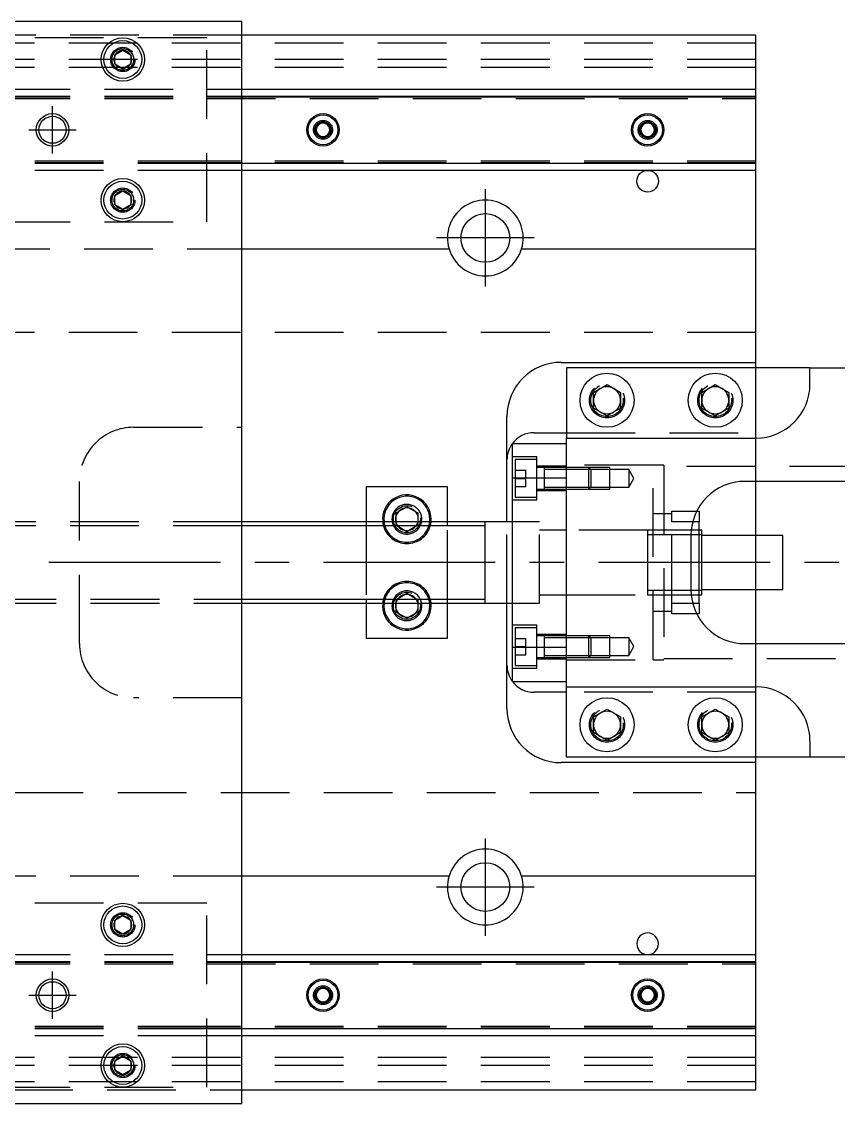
# Model space of a CAD drawing. Extents: x -14 to 549, y -279 to 102.
# Drawn here: x 204.3 to 355.2, y -100 to 100 of the extents above; entities that cross this region are included whole.
import ezdxf

# ---------------------------------------------------------------- set-up
doc = ezdxf.new("R2010")
doc.units = 0
doc.linetypes.add('CENTER', pattern=[50.8, 31.75, -6.35, 6.35, -6.35])
doc.linetypes.add('DASHED', pattern=[19.05, 12.7, -6.35])
doc.layers.get('0').update_dxf_attribs({"linetype": 'CONTINUOUS'})
doc.layers.add('CENTER', color=1, linetype='CENTER')

msp = doc.modelspace()

# ---------------------------------------------------------------- linework, layer by layer
at = {"color": 7, "linetype": 'CONTINUOUS'}
for p, q in [((245, 100), (95, 100)), ((245, -100), (245, 100)), ((340, 97.5), (245, 97.5)), ((340, 87.5), (340, 97.5)), ((221.5, 93.866026), (223, 94.73205)), ((223, 94.73205), (224.5, 93.866026)), ((221.5, 92.133974), (221.5, 93.866026)), ((223, 91.26795), (221.5, 92.133974)), ((224.5, 92.133974), (223, 91.26795)), ((224.5, 93.866026), (224.5, 92.133974)), ((245, 87.5), (340, 87.5)), ((245, 86.247728), (340, 86.247728)), ((340, 86.247728), (340, 87.5)), ((340, 73.752272), (340, 86.247728)), ((258.75, 80.721688), (260, 81.443376)), ((258.75, 79.278312), (258.75, 80.721688)), ((260, 81.443376), (261.25, 80.721688)), ((261.25, 80.721688), (261.25, 79.278312)), ((318.75, 80.721688), (320, 81.443376)), ((318.75, 79.278312), (318.75, 80.721688)), ((320, 81.443376), (321.25, 80.721688)), ((321.25, 80.721688), (321.25, 79.278312)), ((260, 78.556624), (258.75, 79.278312)), ((261.25, 79.278312), (260, 78.556624)), ((320, 78.556624), (318.75, 79.278312)), ((321.25, 79.278312), (320, 78.556624)), ((340, 73.752272), (245, 73.752272)), ((340, 72.5), (245, 72.5)), ((340, 72.5), (340, 73.752272)), ((340, 58), (340, 72.5)), ((221.5, 67.866026), (223, 68.73205)), ((223, 68.73205), (224.5, 67.866026)), ((221.5, 66.133974), (221.5, 67.866026)), ((223, 65.26795), (221.5, 66.133974)), ((224.5, 66.133974), (223, 65.26795)), ((224.5, 67.866026), (224.5, 66.133974)), ((245, 58), (283.291796, 58)), ((296.708204, 58), (340, 58)), ((340, 37), (340, 58)), ((304, 37), (340, 37)), ((340, 36), (340, 37)), ((305, 36), (305, 23)), ((350, 36), (305, 36)), ((350, 33), (350, 36)), ((350, 36), (373, 36)), ((310, 31.443376), (312.5, 32.886752)), ((312.5, 32.886752), (315, 31.443376)), ((330, 31.443376), (332.5, 32.886752)), ((332.5, 32.886752), (335, 31.443376)), ((310, 28.556624), (310, 31.443376)), ((315, 31.443376), (315, 28.556624)), ((330, 28.556624), (330, 31.443376)), ((335, 31.443376), (335, 28.556624)), ((312.5, 27.113248), (310, 28.556624)), ((315, 28.556624), (312.5, 27.113248)), ((332.5, 27.113248), (330, 28.556624)), ((335, 28.556624), (332.5, 27.113248)), ((294, 7.5), (294, 27)), ((299, 24), (305, 24)), ((305, 15.652476), (305, 23)), ((305, 23), (340, 23)), ((295, 15.652476), (295, 22)), ((295, 22), (305, 22)), ((295, 15.652476), (305, 15.652476)), ((295, -15.652476), (295, 15.652476)), ((305, -15.652476), (305, 15.652476)), ((305, -15.652476), (305, 15.652476)), ((363, 15), (338, 15)), ((340, 5), (340, 15)), ((268, 14), (268, 7.5)), ((283, 14), (268, 14)), ((283, 7.5), (283, 14)), ((273.5, 9.1547), (275.5, 10.309402)), ((275.5, 10.309402), (277.5, 9.1547)), ((273.5, 7.5), (273.5, 9.1547)), ((277.5, 9.1547), (277.5, 7.5)), ((329.069714, 9.5), (329.5, 9.5)), ((329.5, 9.5), (329.5, 7.5)), ((290, 7.5), (245, 7.5)), ((290, -7.5), (290, 7.5)), ((295, 7.5), (290, 7.5)), ((329.5, 7.5), (328.317542, 7.5)), ((329.5, -7.5), (329.5, 7.5)), ((328, 5), (328, -5)), ((329.5, 5.125), (328.000782, 5.125)), ((329.5, 6), (328.050126, 6)), ((330, 6), (329.5, 6)), ((330, 5.125), (329.5, 5.125)), ((330, -6), (330, 6)), ((345, 5), (330, 5)), ((345, -5), (345, 5)), ((328.000782, -5.125), (329.5, -5.125)), ((329.5, -5.125), (330, -5.125)), ((330, -5), (345, -5)), ((340, -15), (340, -5)), ((245, -7.5), (290, -7.5)), ((268, -7.5), (268, -14)), ((273.5, -9.1547), (273.5, -7.5)), ((277.5, -7.5), (277.5, -9.1547)), ((283, -14), (283, -7.5)), ((289.995, -7.5), (290, -7.5)), ((290, -7.5), (295, -7.5)), ((290, -7.5), (290.005, -7.5)), ((294, -27), (294, -7.5)), ((328.050126, -6), (329.5, -6)), ((328.317542, -7.5), (329.5, -7.5)), ((329.5, -6), (330, -6)), ((329.5, -7.5), (329.5, -9.5)), ((275.5, -10.309402), (273.5, -9.1547)), ((277.5, -9.1547), (275.5, -10.309402)), ((329.5, -9.5), (329.069714, -9.5)), ((268, -14), (283, -14)), ((295, -22), (295, -15.652476)), ((295, -15.652476), (305, -15.652476)), ((305, -23), (305, -15.652476)), ((338, -15), (363, -15)), ((295, -22), (305, -22)), ((305, -23), (340, -23)), ((305, -36), (305, -23)), ((305, -24), (299, -24)), ((310, -28.556624), (312.5, -27.113248)), ((312.5, -27.113248), (315, -28.556624)), ((330, -28.556624), (332.5, -27.113248)), ((332.5, -27.113248), (335, -28.556624)), ((310, -31.443376), (310, -28.556624)), ((315, -28.556624), (315, -31.443376)), ((330, -31.443376), (330, -28.556624)), ((335, -28.556624), (335, -31.443376)), ((312.5, -32.886752), (310, -31.443376)), ((315, -31.443376), (312.5, -32.886752)), ((332.5, -32.886752), (330, -31.443376)), ((335, -31.443376), (332.5, -32.886752)), ((350, -33), (350, -36)), ((340, -37), (304, -37)), ((350, -36), (305, -36)), ((340, -37), (340, -36)), ((340, -58), (340, -37)), ((373, -36), (350, -36)), ((283.291796, -58), (245, -58)), ((340, -58), (296.708204, -58)), ((340, -72.5), (340, -58)), ((221.5, -66.133974), (223, -65.26795)), ((223, -65.26795), (224.5, -66.133974)), ((221.5, -67.866026), (221.5, -66.133974)), ((223, -68.73205), (221.5, -67.866026)), ((224.5, -67.866026), (223, -68.73205)), ((224.5, -66.133974), (224.5, -67.866026)), ((245, -72.5), (340, -72.5)), ((245, -73.752272), (340, -73.752272)), ((340, -73.752272), (340, -72.5)), ((340, -86.247728), (340, -73.752272)), ((258.75, -79.278312), (260, -78.556624)), ((258.75, -80.721688), (258.75, -79.278312)), ((260, -78.556624), (261.25, -79.278312)), ((261.25, -79.278312), (261.25, -80.721688)), ((318.75, -79.278312), (320, -78.556624)), ((318.75, -80.721688), (318.75, -79.278312)), ((320, -78.556624), (321.25, -79.278312)), ((321.25, -79.278312), (321.25, -80.721688)), ((260, -81.443376), (258.75, -80.721688)), ((261.25, -80.721688), (260, -81.443376)), ((320, -81.443376), (318.75, -80.721688)), ((321.25, -80.721688), (320, -81.443376)), ((340, -86.247728), (245, -86.247728)), ((340, -87.5), (245, -87.5)), ((340, -87.5), (340, -86.247728)), ((340, -97.5), (340, -87.5)), ((221.5, -92.133974), (223, -91.26795)), ((223, -91.26795), (224.5, -92.133974)), ((221.5, -93.866026), (221.5, -92.133974)), ((223, -94.73205), (221.5, -93.866026)), ((224.5, -93.866026), (223, -94.73205)), ((224.5, -92.133974), (224.5, -93.866026)), ((245, -97.5), (340, -97.5)), ((95, -100), (245, -100))]:
    msp.add_line(p, q, dxfattribs=at)
at = {"color": 3, "linetype": 'DASHED'}
for p, q in [((340, 96), (0, 96)), ((238.5, 97), (181.5, 97)), ((245, 97.5), (181.999994, 97.5)), ((238.5, 63), (238.5, 97)), ((340, 93), (0, 93)), ((224.973226, 93.326156), (225, 93)), ((340, 91.5), (0, 91.5)), ((181.5, 87.5), (238.5, 87.5)), ((181.5, 86.247728), (238.5, 86.247728)), ((181.5, 86.1147), (238.5, 86.1147)), ((181.5, 86.1), (238.5, 86.1)), ((181.5, 86.1), (238.5, 86.1)), ((238.5, 87.5), (245, 87.5)), ((238.5, 86.247728), (245, 86.247728)), ((238.5, 86.1147), (245, 86.1147)), ((238.5, 86.1), (340, 86.1)), ((245, 86.1147), (340, 86.1147)), ((181.5, 85.8), (238.5, 85.8)), ((181.5, 85.8), (238.5, 85.8)), ((238.5, 85.8), (340, 85.8)), ((258.5, 80), (258.516134, 80.21941)), ((318.5, 80), (318.516134, 80.21941)), ((238.5, 74.2), (181.5, 74.2)), ((340, 74.2), (238.5, 74.2)), ((238.5, 73.9), (181.5, 73.9)), ((238.5, 73.8853), (181.5, 73.8853)), ((238.5, 73.752272), (181.5, 73.752272)), ((238.5, 72.5), (181.5, 72.5)), ((340, 73.9), (238.5, 73.9)), ((245, 73.8853), (238.5, 73.8853)), ((245, 73.752272), (238.5, 73.752272)), ((245, 72.5), (238.5, 72.5)), ((340, 73.8853), (245, 73.8853)), ((224.973226, 67.326156), (225, 67)), ((181.5, 63), (238.5, 63)), ((177.745967, 58), (245, 58)), ((340, 42.5), (12.5, 42.5)), ((340, 24), (340, 36)), ((315.477798, 30.364306), (315.5, 30)), ((335.477798, 30.364306), (335.5, 30)), ((225, 25), (245, 25)), ((305, 24), (340, 24)), ((340, 23), (340, 24)), ((340, 15), (340, 23)), ((305, 15.652476), (305, 22)), ((299.5, 19.55635), (295, 19.55635)), ((295.5, 19.05635), (295.5, 12.05635)), ((299.5, 19.05635), (295.5, 19.05635)), ((299.5, 11.55635), (299.5, 19.55635)), ((295.5, 17.05635), (297.5, 17.05635)), ((297.5, 15.55635), (297.5, 17.05635)), ((305, 17.80635), (299.5, 17.80635)), ((300.9, 17.55635), (299.5, 17.55635)), ((300.9, 17.55635), (300.895, 17.55635)), ((300.9, 17.55635), (300.9, 17.339888)), ((300.905, 17.55635), (300.9, 17.55635)), ((305, 17.55635), (300.9, 17.55635)), ((300.9, 17.339888), (300.9, 13.77281)), ((305, 17.20635), (300.9, 17.20635)), ((321, 18), (305, 18)), ((309.15, 17.55635), (305, 17.55635)), ((309.150006, 17.556344), (305, 17.556344)), ((309.5, 17.20635), (305, 17.20635)), ((309.15, 13.55635), (309.15, 17.55635)), ((309.5, 17.20635), (309.15, 17.55635)), ((313, 17.556344), (309.150006, 17.556344)), ((309.5, 17.20635), (309.5, 13.90635)), ((313, 17.20635), (309.5, 17.20635)), ((313, 13.556354), (313, 17.556344)), ((316.5, 17.20635), (313, 17.20635)), ((316.5, 17.20635), (316.5, 13.90635)), ((317.452628, 15.55635), (316.5, 17.20635)), ((321, -18), (321, 18)), ((323, 18), (321, 18)), ((323, 18), (323, -18)), ((378, 17.75), (323, 17.75)), ((215, -15), (215, 15)), ((295.5, 15.55635), (297.5, 15.55635)), ((295.5, 14.05635), (297.5, 14.05635)), ((297.5, 14.05635), (297.5, 15.55635)), ((316.5, 13.90635), (317.452628, 15.55635)), ((295.5, 12.05635), (299.5, 12.05635)), ((299.5, 13.55635), (300.9, 13.55635)), ((299.5, 13.30635), (305, 13.30635)), ((300.895, 13.55635), (300.9, 13.55635)), ((300.9, 13.90635), (305, 13.90635)), ((300.9, 13.77281), (300.9, 13.55635)), ((300.9, 13.55635), (300.905, 13.55635)), ((300.9, 13.55635), (305, 13.55635)), ((305, 13.90635), (309.5, 13.90635)), ((305, 13.556354), (309.15, 13.556354)), ((305, 13.55635), (309.15, 13.55635)), ((309.15, 13.55635), (309.5, 13.90635)), ((309.15, 13.556354), (313, 13.556354)), ((309.5, 13.90635), (313, 13.90635)), ((313, 13.90635), (316.5, 13.90635)), ((295, 11.55635), (299.5, 11.55635)), ((277.983582, 8.286038), (278, 8)), ((324.5, 9), (321, 9)), ((324.5, 9.5), (329.069714, 9.5)), ((324.5, 7.5), (324.5, 9.5)), ((245, 7.5), (198, 7.5)), ((245, 6.75), (198, 6.75)), ((268, 7.5), (268, 6.75)), ((268, 6.75), (268, -6.75)), ((273.5, 6.8453), (273.5, 7.5)), ((273.665064, 6.75), (273.5, 6.8453)), ((275.5, 5.690598), (273.665064, 6.75)), ((277.334936, 6.75), (275.5, 5.690598)), ((277.5, 6.8453), (277.334936, 6.75)), ((277.5, 7.5), (277.5, 6.8453)), ((283, 6.75), (283, 7.5)), ((283, -6.75), (283, 6.75)), ((294, -7.5), (294, 7.5)), ((300, 7.5), (295, 7.5)), ((300, -7.5), (300, 7.5)), ((324.5, -7.5), (324.5, 7.5)), ((328.317542, 7.5), (324.5, 7.5)), ((305, 6), (300, 6)), ((320, 6), (305, 6)), ((320, 6), (319.995, 6)), ((320, 6), (320, -6)), ((321, 6), (320, 6)), ((320.005, 6), (320, 6)), ((321, 5.125), (320, 5.125)), ((324.5, 6), (321, 6)), ((324.5, 5.125), (321, 5.125)), ((328.050126, 6), (324.5, 6)), ((328.000782, 5.125), (324.5, 5.125)), ((340, -5), (340, 5)), ((273.665064, -6.75), (275.5, -5.690598)), ((275.5, -5.690598), (277.334936, -6.75)), ((320, -5.125), (321, -5.125)), ((321, -5.125), (324.5, -5.125)), ((324.5, -5.125), (328.000782, -5.125)), ((198, -6.75), (245, -6.75)), ((198, -7.5), (245, -7.5)), ((268, -6.75), (268, -7.5)), ((273.5, -6.8453), (273.665064, -6.75)), ((273.5, -7.5), (273.5, -6.8453)), ((277.334936, -6.75), (277.5, -6.8453)), ((277.5, -6.8453), (277.5, -7.5)), ((277.983582, -7.713962), (278, -8)), ((283, -7.5), (283, -6.75)), ((295, -7.5), (300, -7.5)), ((300, -6), (305, -6)), ((305, -6), (320, -6)), ((319.995, -6), (320, -6)), ((320, -6), (321, -6)), ((320, -6), (320.005, -6)), ((321, -6), (324.5, -6)), ((324.5, -6), (328.050126, -6)), ((324.5, -7.5), (328.317542, -7.5)), ((324.5, -9.5), (324.5, -7.5)), ((321, -9), (324.5, -9)), ((329.069714, -9.5), (324.5, -9.5)), ((299.5, -11.55635), (295, -11.55635)), ((299.5, -19.55635), (299.5, -11.55635)), ((295.5, -12.05635), (295.5, -19.05635)), ((299.5, -12.05635), (295.5, -12.05635)), ((305, -13.30635), (299.5, -13.30635)), ((300.9, -13.55635), (299.5, -13.55635)), ((300.9, -13.55635), (300.895, -13.55635)), ((300.9, -13.55635), (300.9, -13.77281)), ((300.905, -13.55635), (300.9, -13.55635)), ((305, -13.55635), (300.9, -13.55635)), ((300.9, -13.77281), (300.9, -17.339888)), ((305, -13.90635), (300.9, -13.90635)), ((309.15, -13.55635), (305, -13.55635)), ((309.15, -13.556352), (305, -13.556354)), ((309.5, -13.90635), (305, -13.90635)), ((309.15, -17.55635), (309.15, -13.55635)), ((309.5, -13.90635), (309.15, -13.55635)), ((313, -13.556354), (309.15, -13.556352)), ((309.5, -13.90635), (309.5, -17.20635)), ((313, -13.90635), (309.5, -13.90635)), ((313, -17.556344), (313, -13.556354)), ((316.5, -13.90635), (313, -13.90635)), ((316.5, -13.90635), (316.5, -17.20635)), ((317.452628, -15.55635), (316.5, -13.90635)), ((295.5, -14.05635), (297.5, -14.05635)), ((295.5, -15.55635), (297.5, -15.55635)), ((297.5, -15.55635), (297.5, -14.05635)), ((297.5, -17.05635), (297.5, -15.55635)), ((305, -22), (305, -15.652476)), ((316.5, -17.20635), (317.452628, -15.55635)), ((340, -23), (340, -15)), ((295.5, -17.05635), (297.5, -17.05635)), ((299.5, -17.55635), (300.9, -17.55635)), ((299.5, -17.80635), (305, -17.80635)), ((300.895, -17.55635), (300.9, -17.55635)), ((300.9, -17.20635), (305, -17.20635)), ((300.9, -17.339888), (300.9, -17.55635)), ((300.9, -17.55635), (300.905, -17.55635)), ((300.9, -17.55635), (305, -17.55635)), ((305, -17.20635), (309.5, -17.20635)), ((305, -17.556344), (309.15, -17.556346)), ((305, -17.55635), (309.15, -17.55635)), ((309.15, -17.55635), (309.5, -17.20635)), ((309.15, -17.556346), (313, -17.556344)), ((309.5, -17.20635), (313, -17.20635)), ((313, -17.20635), (316.5, -17.20635)), ((323, -17.75), (378, -17.75)), ((295, -19.55635), (299.5, -19.55635)), ((295.5, -19.05635), (299.5, -19.05635)), ((305, -18), (321, -18)), ((321, -18), (323, -18)), ((340, -24), (340, -23)), ((245, -25), (225, -25)), ((340, -24), (305, -24)), ((340, -36), (340, -24)), ((315.477798, -29.635694), (315.5, -30)), ((335.477798, -29.635694), (335.5, -30)), ((12.5, -42.5), (340, -42.5)), ((245, -58), (177.745967, -58)), ((238.5, -63), (181.5, -63)), ((238.5, -97), (238.5, -63)), ((224.973226, -66.673844), (225, -67)), ((181.5, -72.5), (238.5, -72.5)), ((181.5, -73.752272), (238.5, -73.752272)), ((181.5, -73.8853), (238.5, -73.8853)), ((181.5, -73.9), (238.5, -73.9)), ((238.5, -72.5), (245, -72.5)), ((238.5, -73.752272), (245, -73.752272)), ((238.5, -73.8853), (245, -73.8853)), ((238.5, -73.9), (340, -73.9)), ((245, -73.8853), (340, -73.8853)), ((181.5, -74.2), (238.5, -74.2)), ((238.5, -74.2), (340, -74.2)), ((258.5, -80), (258.516134, -79.78059)), ((318.5, -80), (318.516134, -79.78059)), ((238.5, -85.8), (181.5, -85.8)), ((238.5, -85.8), (181.5, -85.8)), ((340, -85.8), (238.5, -85.8)), ((238.5, -86.1), (181.5, -86.1)), ((238.5, -86.1), (181.5, -86.1)), ((238.5, -86.1147), (181.5, -86.1147)), ((238.5, -86.247728), (181.5, -86.247728)), ((238.5, -87.5), (181.5, -87.5)), ((340, -86.1), (238.5, -86.1)), ((245, -86.1147), (238.5, -86.1147)), ((245, -86.247728), (238.5, -86.247728)), ((245, -87.5), (238.5, -87.5)), ((340, -86.1147), (245, -86.1147)), ((340, -91.5), (0, -91.5)), ((340, -93), (0, -93)), ((224.973226, -92.673844), (225, -93)), ((340, -96), (0, -96)), ((181.5, -97), (238.5, -97)), ((181.999994, -97.5), (245, -97.5))]:
    msp.add_line(p, q, dxfattribs=at)
at = {"color": 3, "linetype": 'CONTINUOUS'}
for p, q in [((290, 6.75), (245, 6.75)), ((245, -6.75), (290, -6.75))]:
    msp.add_line(p, q, dxfattribs=at)
at = {"color": 7, "linetype": 'CONTINUOUS'}
for centre, radius in [((223, 93), 4), ((223, 93), 3.5), ((210, 80), 2.5), ((260, 80), 3), ((260, 80), 2.75), ((320, 80), 3), ((320, 80), 2.75), ((320, 70.5), 2), ((223, 67), 4), ((223, 67), 3.5), ((290, 60), 4.5), ((312.5, 30), 5), ((332.5, 30), 5), ((312.5, -30), 5), ((332.5, -30), 5), ((290, -60), 4.5), ((223, -67), 4), ((223, -67), 3.5), ((210, -80), 2.5), ((260, -80), 3), ((260, -80), 2.75), ((320, -80), 3), ((320, -80), 2.75), ((223, -93), 4), ((223, -93), 3.5)]:
    msp.add_circle(centre, radius, dxfattribs=at)
at = {"color": 3, "linetype": 'DASHED'}
for centre, radius in [((223, 93), 2.25), ((223, 93), 2), ((260, 80), 1.75), ((260, 80), 1.5), ((320, 80), 1.75), ((320, 80), 1.5), ((223, 67), 2.25), ((223, 67), 2), ((312.5, 30), 3.25), ((312.5, 30), 3), ((332.5, 30), 3.25), ((332.5, 30), 3), ((275.5, 8), 2.5), ((275.5, -8), 2.5), ((312.5, -30), 3.25), ((312.5, -30), 3), ((332.5, -30), 3.25), ((332.5, -30), 3), ((223, -67), 2.25), ((223, -67), 2), ((260, -80), 1.75), ((260, -80), 1.5), ((320, -80), 1.75), ((320, -80), 1.5), ((223, -93), 2.25), ((223, -93), 2)]:
    msp.add_circle(centre, radius, dxfattribs=at)
at = {"color": 3, "linetype": 'CONTINUOUS'}
for centre in [(210, 80), (210, -80)]:
    msp.add_circle(centre, 3, dxfattribs=at)
at = {"color": 7, "linetype": 'CONTINUOUS'}
for centre, radius, start, end in [((223, 93), 1.65, 95.380023, 144.619977), ((223, 93), 1.65, 84.619977, 95.380023), ((223, 93), 1.65, 35.380023, 84.619977), ((223, 93), 1.65, 155.380023, 180), ((223, 93), 1.65, 180, 204.619977), ((223, 93), 1.65, 144.619977, 155.380023), ((223, 93), 1.65, 204.619977, 215.380023), ((223, 93), 1.65, 215.380023, 264.619977), ((223, 93), 1.65, 275.380023, 324.619977), ((223, 93), 1.65, 24.619977, 35.380023), ((223, 93), 1.65, 324.619977, 335.380023), ((223, 93), 1.65, 335.380023, 24.619977), ((223, 93), 1.65, 264.619977, 275.380023), ((260, 80), 1.25, 120, 180), ((260, 80), 1.25, 180, 240), ((260, 80), 1.25, 60, 120), ((260, 80), 1.25, 0, 60), ((260, 80), 1.25, 300, 0), ((320, 80), 1.25, 120, 180), ((320, 80), 1.25, 180, 240), ((320, 80), 1.25, 60, 120), ((320, 80), 1.25, 0, 60), ((320, 80), 1.25, 300, 0), ((260, 80), 1.25, 240, 300), ((320, 80), 1.25, 240, 300), ((223, 67), 1.65, 95.380023, 144.619977), ((223, 67), 1.65, 84.619977, 95.380023), ((223, 67), 1.65, 35.380023, 84.619977), ((223, 67), 1.65, 155.380023, 180), ((223, 67), 1.65, 180, 204.619977), ((223, 67), 1.65, 144.619977, 155.380023), ((223, 67), 1.65, 204.619977, 215.380023), ((223, 67), 1.65, 215.380023, 264.619977), ((223, 67), 1.65, 275.380023, 324.619977), ((223, 67), 1.65, 24.619977, 35.380023), ((223, 67), 1.65, 324.619977, 335.380023), ((223, 67), 1.65, 335.380023, 24.619977), ((290, 60), 7, 343.39845, 196.60155), ((223, 67), 1.65, 264.619977, 275.380023), ((290, 60), 7, 196.60155, 343.39845), ((304, 27), 10, 90, 180), ((312.5, 30), 2.5, 120, 180), ((312.5, 30), 2.5, 60, 120), ((312.5, 30), 2.5, 0, 60), ((332.5, 30), 2.5, 120, 180), ((332.5, 30), 2.5, 60, 120), ((332.5, 30), 2.5, 0, 60), ((340, 33), 10, 270, 0), ((312.5, 30), 2.5, 180, 240), ((312.5, 30), 2.5, 300, 0), ((332.5, 30), 2.5, 180, 240), ((332.5, 30), 2.5, 300, 0), ((312.5, 30), 2.5, 240, 300), ((332.5, 30), 2.5, 240, 300), ((299, 19), 5, 143.130102, 180), ((299, 19), 5, 90, 143.130102), ((338, 5), 10, 90, 180), ((275.5, 8), 4.5, 0, 186.37937), ((275.5, 8), 4.25, 0, 186.756327), ((275.5, 8), 2.1, 102.24721, 137.75279), ((275.5, 8), 2.1, 77.75279, 102.24721), ((275.5, 8), 2.1, 42.24721, 77.75279), ((275.5, 8), 2.1, 162.24721, 180), ((275.5, 8), 2.1, 137.75279, 162.24721), ((275.5, 8), 2.1, 17.75279, 42.24721), ((275.5, 8), 2.1, 346.225853, 17.75279), ((275.5, 8), 2.1, 180, 193.774147), ((275.5, 8), 2.1, 193.774147, 197.75279), ((275.5, 8), 2.1, 197.75279, 216.529607), ((275.5, 8), 2.1, 216.529607, 222.24721), ((275.5, 8), 2.1, 222.24721, 257.75279), ((275.5, 8), 2.1, 282.24721, 317.75279), ((275.5, 8), 2.1, 317.75279, 323.470393), ((275.5, 8), 2.1, 323.470393, 342.24721), ((275.5, 8), 2.1, 342.24721, 346.225853), ((275.5, 8), 4.25, 353.243673, 0), ((275.5, 8), 4.5, 353.62063, 0), ((275.5, 8), 2.1, 257.75279, 282.24721), ((275.5, -8), 2.1, 102.24721, 137.75279), ((275.5, -8), 2.1, 77.75279, 102.24721), ((275.5, -8), 2.1, 42.24721, 77.75279), ((338, -5), 10, 180, 270), ((275.5, -8), 4.5, 173.62063, 0), ((275.5, -8), 4.25, 173.243673, 0), ((275.5, -8), 2.1, 166.225853, 180), ((275.5, -8), 2.1, 162.24721, 166.225853), ((275.5, -8), 2.1, 143.470393, 162.24721), ((275.5, -8), 2.1, 137.75279, 143.470393), ((275.5, -8), 2.1, 36.529607, 42.24721), ((275.5, -8), 2.1, 17.75279, 36.529607), ((275.5, -8), 2.1, 13.774147, 17.75279), ((275.5, -8), 2.1, 342.24721, 13.774147), ((275.5, -8), 4.25, 0, 6.756327), ((275.5, -8), 4.5, 0, 6.37937), ((275.5, -8), 2.1, 180, 197.75279), ((275.5, -8), 2.1, 197.75279, 222.24721), ((275.5, -8), 2.1, 222.24721, 257.75279), ((275.5, -8), 2.1, 282.24721, 317.75279), ((275.5, -8), 2.1, 317.75279, 342.24721), ((275.5, -8), 2.1, 257.75279, 282.24721), ((299, -19), 5, 180, 216.869898), ((299, -19), 5, 216.869898, 270), ((340, -33), 10, 0, 90), ((304, -27), 10, 180, 270), ((312.5, -30), 2.5, 120, 180), ((312.5, -30), 2.5, 60, 120), ((312.5, -30), 2.5, 0, 60), ((332.5, -30), 2.5, 120, 180), ((332.5, -30), 2.5, 60, 120), ((332.5, -30), 2.5, 0, 60), ((312.5, -30), 2.5, 180, 240), ((312.5, -30), 2.5, 300, 0), ((332.5, -30), 2.5, 180, 240), ((332.5, -30), 2.5, 300, 0), ((312.5, -30), 2.5, 240, 300), ((332.5, -30), 2.5, 240, 300), ((290, -60), 7, 16.60155, 163.39845), ((290, -60), 7, 163.39845, 16.60155), ((223, -67), 1.65, 95.380023, 144.619977), ((223, -67), 1.65, 84.619977, 95.380023), ((223, -67), 1.65, 35.380023, 84.619977), ((223, -67), 1.65, 155.380023, 180), ((223, -67), 1.65, 180, 204.619977), ((223, -67), 1.65, 144.619977, 155.380023), ((223, -67), 1.65, 204.619977, 215.380023), ((223, -67), 1.65, 215.380023, 264.619977), ((223, -67), 1.65, 275.380023, 324.619977), ((223, -67), 1.65, 24.619977, 35.380023), ((223, -67), 1.65, 324.619977, 335.380023), ((223, -67), 1.65, 335.380023, 24.619977), ((223, -67), 1.65, 264.619977, 275.380023), ((320, -70.5), 2, 90, 270), ((320, -70.5), 2, 270, 90), ((260, -80), 1.25, 120, 180), ((260, -80), 1.25, 60, 120), ((260, -80), 1.25, 0, 60), ((320, -80), 1.25, 120, 180), ((320, -80), 1.25, 60, 120), ((320, -80), 1.25, 0, 60), ((260, -80), 1.25, 180, 240), ((260, -80), 1.25, 240, 300), ((260, -80), 1.25, 300, 0), ((320, -80), 1.25, 180, 240), ((320, -80), 1.25, 240, 300), ((320, -80), 1.25, 300, 0), ((223, -93), 1.65, 95.380023, 144.619977), ((223, -93), 1.65, 84.619977, 95.380023), ((223, -93), 1.65, 35.380023, 84.619977), ((223, -93), 1.65, 155.380023, 180), ((223, -93), 1.65, 180, 204.619977), ((223, -93), 1.65, 144.619977, 155.380023), ((223, -93), 1.65, 204.619977, 215.380023), ((223, -93), 1.65, 215.380023, 264.619977), ((223, -93), 1.65, 275.380023, 324.619977), ((223, -93), 1.65, 24.619977, 35.380023), ((223, -93), 1.65, 324.619977, 335.380023), ((223, -93), 1.65, 335.380023, 24.619977), ((223, -93), 1.65, 264.619977, 275.380023)]:
    msp.add_arc(centre, radius, start, end, dxfattribs=at)
at = {"color": 3, "linetype": 'DASHED'}
for centre, radius, start, end in [((225, 15), 10, 90, 180), ((275.5, 8), 2.75, 349.524318, 180), ((275.5, 8), 4.5, 186.37937, 196.12762), ((275.5, 8), 4.5, 196.12762, 343.87238), ((275.5, 8), 4.25, 186.756327, 197.104635), ((275.5, 8), 4.25, 197.104635, 342.895365), ((275.5, 8), 2.75, 180, 190.475682), ((275.5, 8), 2.75, 190.475682, 207.035692), ((275.5, 8), 2.75, 207.035692, 332.964308), ((275.5, 8), 2.75, 332.964308, 349.524318), ((275.5, 8), 4.25, 342.895365, 353.243673), ((275.5, 8), 4.5, 343.87238, 353.62063), ((275.5, -8), 4.5, 16.12762, 163.87238), ((275.5, -8), 4.25, 17.104635, 162.895365), ((275.5, -8), 2.75, 27.035692, 152.964308), ((275.5, -8), 4.5, 163.87238, 173.62063), ((275.5, -8), 4.25, 162.895365, 173.243673), ((275.5, -8), 2.75, 180, 10.475682), ((275.5, -8), 2.75, 169.524318, 180), ((275.5, -8), 2.75, 152.964308, 169.524318), ((275.5, -8), 2.75, 10.475682, 27.035692), ((275.5, -8), 4.25, 6.756327, 17.104635), ((275.5, -8), 4.5, 6.37937, 16.12762), ((225, -15), 10, 180, 270)]:
    msp.add_arc(centre, radius, start, end, dxfattribs=at)
at = {"layer": 'CENTER', "color": 1, "linetype": 'CENTER'}
for p, q in [((210, 75.6), (210, 84.4)), ((205.6, 80), (214.4, 80)), ((290, 69), (290, 51)), ((299, 60), (281, 60)), ((393.445, 0), (-13.795, 0)), ((290, -51), (290, -69)), ((299, -60), (281, -60)), ((210, -84.4), (210, -75.6)), ((205.6, -80), (214.4, -80))]:
    msp.add_line(p, q, dxfattribs=at)

doc.saveas('drawing.dxf')
